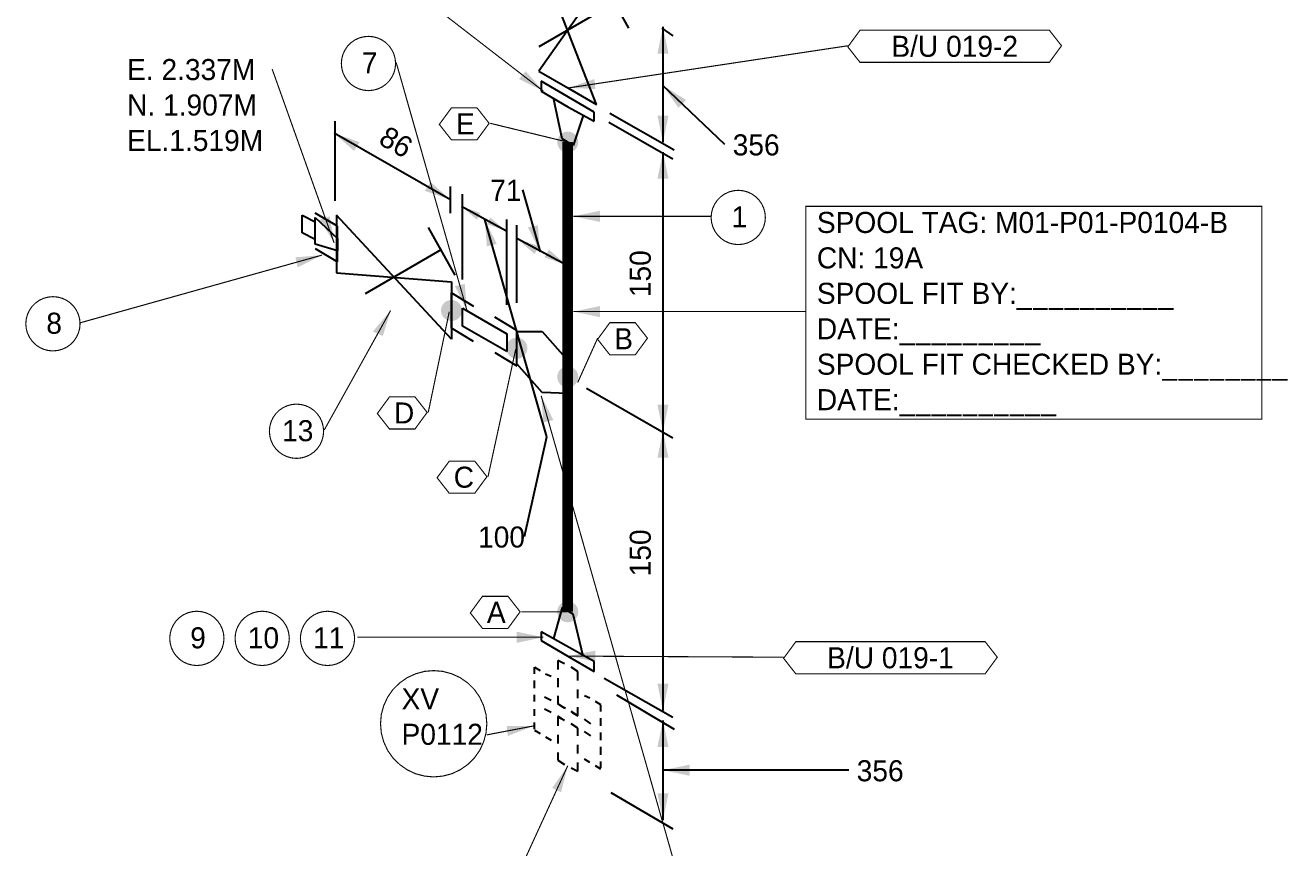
# Model space of a CAD drawing. Extents: x -4 to 431, y -3 to 272.
# Drawn here: x 142.2 to 256.2, y 92.1 to 166.3 of the extents above; entities that cross this region are included whole.
import ezdxf
from ezdxf.enums import TextEntityAlignment as Align

# ---------------------------------------------------------------- set-up
doc = ezdxf.new("R2010")
doc.units = 0
doc.header["$LTSCALE"] = 10
doc.layers.get('0').update_dxf_attribs({"lineweight": 0})
for name, color, linetype in [('DIMENSION', 2, 'Continuous'), ('INTERNAL', 3, 'Continuous'), ('PIPE', 7, 'Continuous'), ('TEXT2', 40, 'Continuous'), ('WELDS', 7, 'Continuous')]:
    doc.layers.add(name, color=color, linetype=linetype)
doc.styles.add('framdcn', font='', dxfattribs={"height": 2.5})
doc.styles.get("Standard").update_dxf_attribs({"font": ''})
doc.styles.get('framdcn').set_extended_font_data('Franklin Gothic Medium Cond')
doc.styles.get('Standard').set_extended_font_data('Franklin Gothic Medium Cond')

# ---------------------------------------------------------------- blocks, each defined once
blk = doc.blocks.new('block1')
at = {"layer": 'TEXT2'}
blk.add_hatch(color=256, dxfattribs=at).paths.add_polyline_path([(0, 0), (-0.6, -2.4), (-1.4, -2)])
at = {"layer": 'TEXT2', "linetype": 'ByBlock', "const_width": 0.1, "flags": 128}
blk.add_lwpolyline([(-6.1, -13.3), (0, 0)], dxfattribs=at)
blk = doc.blocks.new('block3')
at = {"layer": 'TEXT2'}
blk.add_hatch(color=256, dxfattribs=at).paths.add_polyline_path([(0, 0), (-2.4, -0.5), (-2.4, 0.5)])
at = {"layer": 'TEXT2', "linetype": 'ByBlock', "const_width": 0.1, "flags": 128}
blk.add_lwpolyline([(-16.8, 0), (0, 0)], dxfattribs=at)
blk = doc.blocks.new('block4')
at = {"layer": 'TEXT2'}
blk.add_hatch(color=256, dxfattribs=at).paths.add_polyline_path([(0, 0), (-1.1, 2.2), (-0.2, 2.4)])
at = {"layer": 'TEXT2', "linetype": 'ByBlock', "const_width": 0.1, "flags": 128}
blk.add_lwpolyline([(-6.4, 22.4), (0, 0)], dxfattribs=at)
blk = doc.blocks.new('block5')
at = {"layer": 'TEXT2'}
blk.add_hatch(color=256, dxfattribs=at).paths.add_polyline_path([(0, 0), (-0.7, -2.3), (-1.6, -1.9)])
at = {"layer": 'TEXT2', "linetype": 'ByBlock', "const_width": 0.1, "flags": 128}
blk.add_lwpolyline([(-6, -10.8), (0, 0)], dxfattribs=at)
blk = doc.blocks.new('block6')
at = {"layer": 'TEXT2'}
blk.add_hatch(color=256, dxfattribs=at).paths.add_polyline_path([(0, 0), (-1.3, 2.1), (-0.4, 2.4)])
at = {"layer": 'TEXT2', "linetype": 'ByBlock', "const_width": 0.1, "flags": 128}
blk.add_lwpolyline([(-5.6, 15.7), (0, 0)], dxfattribs=at)
blk = doc.blocks.new('block7')
at = {"layer": 'TEXT2', "style": 'framdcn'}
for s, p in [('E. 2.337M', (0, 0)), ('N. 1.907M', (0, -3.2)), ('EL.1.519M', (0, -6.4))]:
    blk.add_text(s, height=1.9, dxfattribs=at).set_placement(p)
blk = doc.blocks.new('block8')
at = {"layer": 'TEXT2'}
blk.add_hatch(color=256, dxfattribs=at).paths.add_polyline_path([(0, 0), (-2.2, -1.1), (-2.4, -0.2)])
at = {"layer": 'TEXT2', "linetype": 'ByBlock', "const_width": 0.1, "flags": 128}
blk.add_lwpolyline([(-21.8, -6.1), (0, 0)], dxfattribs=at)
blk = doc.blocks.new('block9')
at = {"layer": 'TEXT2'}
blk.add_hatch(color=256, dxfattribs=at).paths.add_polyline_path([(0, 0), (2.4, 0.5), (2.4, -0.5)])
at = {"layer": 'TEXT2', "linetype": 'ByBlock', "const_width": 0.1, "flags": 128}
blk.add_lwpolyline([(12.5, 0), (0, 0)], dxfattribs=at)
blk = doc.blocks.new('block10')
at = {"layer": 'TEXT2'}
blk.add_hatch(color=256, dxfattribs=at).paths.add_polyline_path([(0, 0), (-2.2, 1.1), (-1.6, 1.8)])
at = {"layer": 'TEXT2', "linetype": 'ByBlock', "const_width": 0.1, "flags": 128}
blk.add_lwpolyline([(-13.2, 10.2), (0, 0)], dxfattribs=at)
blk = doc.blocks.new('block30')
at = {"layer": 'PIPE', "flags": 128}
for points in [[(-3.9, 9.4), (-3.4, 9.1)], [(-3.9, 8.8), (-3.9, 9.4)], [(-1.8, 10), (-1.8, 9.2)], [(-1.2, 9.7), (-1.8, 10)], [(0, 9), (-0.6, 9.4)], [(-3.9, 7.5), (-3.9, 8.2)], [(-2.9, 8.8), (-2.4, 8.6)], [(-1.8, 8.4), (-1.8, 7.6)], [(0, 8.2), (0, 9)], [(-3.9, 6.3), (-3.9, 6.9)], [(0, 6.6), (0, 7.4)], [(-2.4, 6.4), (-3, 6.7)], [(-1.8, 6.8), (-1.8, 6.1)], [(-1.2, 5.7), (-1.8, 6.1)], [(-1.8, 6.1), (-1.1, 5.7)], [(0, 5), (0, 5.8)], [(1.1, 6.6), (0.6, 6.8)], [(2.1, 6), (1.6, 6.3)], [(2.1, 5.4), (2.1, 6)], [(-3.9, 5), (-3.9, 5.6)], [(-2.4, 5.3), (-3, 5.6)], [(-1.2, 4.6), (-1.8, 5)], [(-1.8, 4.9), (-1.8, 4.1)], [(-1.2, 4.6), (-1.8, 4.9)], [(0, 5), (-0.6, 5.4)], [(-0.5, 5.3), (0, 5)], [(1.2, 4.3), (0.6, 4.7)], [(2.1, 4.1), (2.1, 4.8)], [(-3.9, 3.8), (-3.9, 4.4)], [(-3.9, 3.7), (-3.4, 3.4)], [(0, 3.9), (-0.6, 4.3)], [(0, 3.9), (-0.6, 4.3)], [(0, 3.2), (0, 3.9)], [(1.2, 3.2), (0.6, 3.6)], [(2.1, 2.8), (2.1, 3.5)], [(-2.9, 3.1), (-2.4, 2.8)], [(-1.8, 3.3), (-1.8, 2.5)], [(0, 1.6), (0, 2.4)], [(-1.8, 1.7), (-1.8, 1)], [(2.1, 1.5), (2.1, 2.2)], [(-1.8, 1), (-1.2, 0.6)], [(-0.6, 0.3), (0, 0)], [(0, 0), (0, 0.8)], [(1.1, 0.8), (0.6, 1.1)], [(2.1, 0.2), (1.6, 0.5)], [(2.1, 0.3), (2.1, 0.9)]]:
    blk.add_lwpolyline(points, dxfattribs=at)
at = {"flags": 1}
for tag in ['Tag', 'UCI', 'Pipe Ref', 'Description', 'Key']:
    blk.add_attdef(tag, (0, 0), '', height=1, dxfattribs=at)
blk = doc.blocks.new('block31')
at = {"layer": 'PIPE', "linetype": 'ByBlock', "flags": 128}
for points in [[(-0.5, 4.4), (-1.3, 1.6)], [(0.5, 3.8), (-0.5, 4.4)], [(1.4, 0), (0.5, 3.8)], [(-2.4, 2.2), (-2.4, 1.4)], [(2.4, -0.5), (-2.4, 2.2)], [(-2.4, 1.4), (0, 0)], [(0, 0), (2.4, -1.4)], [(2.4, -1.4), (2.4, -0.5)]]:
    blk.add_lwpolyline(points, dxfattribs=at)
at = {"flags": 1}
for tag in ['Tag', 'UCI', 'Pipe Ref', 'Description', 'Key']:
    blk.add_attdef(tag, (0, 0), '', height=1, dxfattribs=at)
blk = doc.blocks.new('block32')
at = {"layer": 'PIPE', "linetype": 'ByBlock', "const_width": 0.95, "flags": 128}
blk.add_lwpolyline([(0, 21.2), (0, 0)], dxfattribs=at)
at = {"flags": 1}
for tag in ['Tag', 'UCI', 'Pipe Ref', 'Description', 'Key']:
    blk.add_attdef(tag, (0, 0), '', height=1, dxfattribs=at)
blk = doc.blocks.new('block33')
at = {"layer": 'PIPE', "linetype": 'ByBlock', "flags": 128}
for points in [[(-4.6, 4.2), (-6.6, 5.4)], [(-4.6, 1), (-4.6, 4.2)], [(-4.6, 4.1), (-2.3, 4.1)], [(-4.6, 1.2), (-4.6, 4.1)], [(-2.3, 4.1), (0, 1.5)], [(-6.6, 2.2), (-4.6, 1)], [(-2.3, -1.4), (-4.6, 1.2)], [(0, 1.5), (0, 0)], [(0, 0), (0, -1.5)], [(0, -1.5), (-2.3, -1.4)]]:
    blk.add_lwpolyline(points, dxfattribs=at)
at = {"flags": 1}
for tag in ['Tag', 'UCI', 'Pipe Ref', 'Description', 'Key']:
    blk.add_attdef(tag, (0, 0), '', height=1, dxfattribs=at)
blk = doc.blocks.new('block34')
at = {"layer": 'PIPE', "linetype": 'ByBlock', "flags": 128}
for points in [[(-4, 3.1), (0, 0.8)], [(-4, 1.5), (-4, 3.1)], [(0, -0.8), (-4, 1.5)], [(0, 0.8), (0, 0)], [(0, 0), (0, -0.8)]]:
    blk.add_lwpolyline(points, dxfattribs=at)
at = {"flags": 1}
for tag in ['Tag', 'UCI', 'Pipe Ref', 'Description', 'Key']:
    blk.add_attdef(tag, (0, 0), '', height=1, dxfattribs=at)
blk = doc.blocks.new('block35')
at = {"layer": 'PIPE', "linetype": 'ByBlock', "flags": 128}
for points in [[(-12.3, 7.2), (-14.3, 8.4)], [(-12.4, 8.2), (-12.4, 3)], [(-2, -3), (-12.4, 8.2)], [(-12.3, 4), (-12.3, 7.2)], [(-4.1, 7.1), (-1.7, 2.8)], [(-14.3, 5.2), (-12.3, 4)], [(-2.9, 5.1), (-9.8, 1.1)], [(-12.4, 3), (-2, 2.2)], [(-2, 2.2), (-2, -0.4)], [(-2, 1.2), (0, 0)], [(-2, -2), (-2, 1.2)], [(-2, -0.4), (-2, -3)], [(0, -3.2), (-2, -2)]]:
    blk.add_lwpolyline(points, dxfattribs=at)
at = {"flags": 1}
for tag in ['Tag', 'UCI', 'Pipe Ref', 'Description', 'Key']:
    blk.add_attdef(tag, (0, 0), '', height=1, dxfattribs=at)
blk = doc.blocks.new('block36')
at = {"layer": 'PIPE', "linetype": 'ByBlock', "flags": 128}
for points in [[(-3.2, 2.6), (-2, 2)], [(-3.2, 1), (-3.2, 2.6)], [(-2, 2.4), (0, 0.5)], [(-2, 0), (-2, 2.4)], [(-2, 0.4), (-3.2, 1)], [(0, -0.6), (-2, 0)], [(0, 0.5), (0, 0)], [(0, 0), (0, -0.6)]]:
    blk.add_lwpolyline(points, dxfattribs=at)
at = {"flags": 1}
for tag in ['Tag', 'UCI', 'Pipe Ref', 'Description', 'Key']:
    blk.add_attdef(tag, (0, 0), '', height=1, dxfattribs=at)
blk = doc.blocks.new('block37')
at = {"layer": 'PIPE', "linetype": 'ByBlock', "const_width": 0.95, "flags": 128}
blk.add_lwpolyline([(0, 21.2), (0, 0)], dxfattribs=at)
at = {"flags": 1}
for tag in ['Tag', 'UCI', 'Pipe Ref', 'Description', 'Key']:
    blk.add_attdef(tag, (0, 0), '', height=1, dxfattribs=at)
blk = doc.blocks.new('block38')
at = {"layer": 'PIPE', "linetype": 'ByBlock', "flags": 128}
for points in [[(-2.4, 2.3), (-2.4, 1.4)], [(2.4, -0.5), (-2.4, 2.3)], [(-2.4, 1.4), (0, 0)], [(-0.5, -2.9), (-1.3, 0.8)], [(0, 0), (2.4, -1.3)], [(1.4, -0.8), (0.5, -3.5)], [(2.4, -1.3), (2.4, -0.5)], [(0.5, -3.5), (-0.5, -2.9)]]:
    blk.add_lwpolyline(points, dxfattribs=at)
at = {"flags": 1}
for tag in ['Tag', 'UCI', 'Pipe Ref', 'Description', 'Key']:
    blk.add_attdef(tag, (0, 0), '', height=1, dxfattribs=at)
blk = doc.blocks.new('block39')
at = {"layer": 'PIPE', "linetype": 'ByBlock', "flags": 128}
for points in [[(-2.6, 11.9), (2.6, 8.9)], [(2.6, -1.5), (-2.6, 11.9)], [(3.1, 9.7), (5.5, 5.4)], [(2.6, 8.9), (-2.6, 1.5)], [(4.3, 7.7), (-2.6, 3.7)], [(-2.6, 1.5), (0, 0)], [(0, 0), (2.6, -1.5)]]:
    blk.add_lwpolyline(points, dxfattribs=at)
at = {"flags": 1}
for tag in ['Tag', 'UCI', 'Pipe Ref', 'Description', 'Key']:
    blk.add_attdef(tag, (0, 0), '', height=1, dxfattribs=at)
blk = doc.blocks.new('block54')
at = {"layer": 'WELDS'}
h = blk.add_hatch(color=256, dxfattribs=at)
edge = h.paths.add_edge_path(flags=0)
edge.add_arc((0, 0), 0.95, 0, 360)
at = {"flags": 1}
for tag in ['Tag', 'UCI', 'Pipe Ref', 'Description', 'Key']:
    blk.add_attdef(tag, (0, 0), '', height=1, dxfattribs=at)
blk = doc.blocks.new('block55')
at = {"layer": 'WELDS'}
h = blk.add_hatch(color=256, dxfattribs=at)
edge = h.paths.add_edge_path(flags=0)
edge.add_arc((0, 0), 0.95, 0, 360)
at = {"flags": 1}
for tag in ['Tag', 'UCI', 'Pipe Ref', 'Description', 'Key']:
    blk.add_attdef(tag, (0, 0), '', height=1, dxfattribs=at)
blk = doc.blocks.new('block56')
at = {"layer": 'WELDS'}
h = blk.add_hatch(color=256, dxfattribs=at)
edge = h.paths.add_edge_path(flags=0)
edge.add_arc((0, 0), 0.95, 0, 360)
at = {"flags": 1}
for tag in ['Tag', 'UCI', 'Pipe Ref', 'Description', 'Key']:
    blk.add_attdef(tag, (0, 0), '', height=1, dxfattribs=at)
blk = doc.blocks.new('block57')
at = {"layer": 'WELDS'}
h = blk.add_hatch(color=256, dxfattribs=at)
edge = h.paths.add_edge_path(flags=0)
edge.add_arc((0, 0), 0.95, 0, 360)
at = {"flags": 1}
for tag in ['Tag', 'UCI', 'Pipe Ref', 'Description', 'Key']:
    blk.add_attdef(tag, (0, 0), '', height=1, dxfattribs=at)
blk = doc.blocks.new('block58')
at = {"layer": 'WELDS'}
h = blk.add_hatch(color=256, dxfattribs=at)
edge = h.paths.add_edge_path(flags=0)
edge.add_arc((0, 0), 0.95, 0, 360)
at = {"flags": 1}
for tag in ['Tag', 'UCI', 'Pipe Ref', 'Description', 'Key']:
    blk.add_attdef(tag, (0, 0), '', height=1, dxfattribs=at)
blk = doc.blocks.new('block69')
at = {"layer": 'TEXT2'}
blk.add_hatch(color=256, dxfattribs=at).paths.add_polyline_path([(0, 0), (-2.3, -0.9), (-2.4, 0)])
at = {"layer": 'TEXT2', "linetype": 'ByBlock', "const_width": 0.1, "flags": 128}
blk.add_lwpolyline([(-4.2, -0.8), (0, 0)], dxfattribs=at)
at = {"flags": 1}
for tag in ['Pipe Ref', 'Description']:
    blk.add_attdef(tag, (0, 0), '', height=1, dxfattribs=at)
at = {"layer": 'TEXT2', "style": 'framdcn'}
for s, p in [('XV', (-11.9, 1.5)), ('P0112', (-11.9, -1.7))]:
    blk.add_text(s, height=1.9, dxfattribs=at).set_placement(p)

msp = doc.modelspace()

# ---------------------------------------------------------------- hatches: boundary and pattern name
at = {"layer": 'DIMENSION'}
for points in [[(199.8, 166.2), (200.3, 163.8), (199.3, 163.8)], [(199.8, 160.9), (201.9, 159.6), (201.2, 158.9)], [(199.8, 155.8), (199.3, 158.2), (200.3, 158.2)], [(170.1, 156.6), (172.4, 155.8), (171.9, 155)], [(199.8, 154.9), (200.3, 152.5), (199.3, 152.5)], [(180.6, 150.6), (178.3, 151.4), (178.8, 152.2)], [(181.6, 150), (183.3, 149.4), (183, 148.8)], [(183.7, 148.8), (184.8, 146.6), (183.9, 146.4)], [(185.6, 147.8), (183.9, 148.4), (184.2, 149)], [(188.7, 145.9), (187.6, 148.1), (188.5, 148.3)], [(186.6, 147.1), (188.6, 146.4), (188.2, 145.7)], [(191.1, 144.7), (189.1, 145.4), (189.5, 146.1)], [(199.8, 129.7), (199.3, 132.1), (200.3, 132.1)], [(199.8, 129.7), (200.3, 127.3), (199.3, 127.3)], [(199.8, 104.5), (199.3, 106.9), (200.3, 106.9)], [(199.8, 103.6), (200.3, 101.2), (199.3, 101.2)], [(199.8, 99.1), (202.2, 99.6), (202.2, 98.6)], [(199.8, 94.6), (199.3, 97), (200.3, 97)]]:
    msp.add_hatch(color=256, dxfattribs=at).paths.add_polyline_path(points)
at = {"layer": 'INTERNAL'}
for points in [[(191.3, 160.7), (193.6, 161.5), (193.7, 160.6)], [(191.3, 109.4), (193.7, 109.9), (193.7, 108.9)]]:
    msp.add_hatch(color=256, dxfattribs=at).paths.add_polyline_path(points)
at = {"layer": 'TEXT2'}
for points in [[(191.7, 140.5), (194.1, 141), (194.1, 140)], [(188.8, 132.9), (189.9, 130.7), (189, 130.5)]]:
    msp.add_hatch(color=256, dxfattribs=at).paths.add_polyline_path(points)

# ---------------------------------------------------------------- linework, layer by layer
at = {"layer": 'DIMENSION', "linetype": 'ByBlock', "flags": 128}
for points in [[(199.7, 166.1), (200.7, 165.4)], [(199.8, 166.2), (199.8, 155.8)], [(205.4, 155.6), (199.8, 160.9)], [(170.2, 150.5), (170.2, 157.7)], [(194.9, 157.6), (200.7, 154.3)], [(195, 158.4), (200.8, 155.1)], [(180.6, 150.6), (170.1, 156.6)], [(199.8, 154.9), (199.8, 129.7)], [(180.6, 149.4), (180.6, 151.8)], [(181.7, 143.4), (181.7, 151.1)], [(187.1, 151.5), (188.7, 145.9)], [(185.6, 147.8), (181.6, 150)], [(189.3, 129.2), (183.7, 148.8)], [(185.7, 141.1), (185.7, 148.8)], [(186.6, 141.3), (186.6, 148.3)], [(191.1, 144.7), (186.6, 147.1)], [(191.2, 143.4), (191.2, 145.8)], [(192.9, 133.6), (200.7, 129.1)], [(187.3, 120.2), (189.3, 129.2)], [(199.8, 129.7), (199.8, 104.5)], [(194.5, 107.4), (200.7, 103.9)], [(195.6, 105.9), (200.8, 102.8)], [(199.8, 103.6), (199.8, 94.6)], [(216.6, 99.1), (199.8, 99.1)], [(195.1, 97.1), (200.7, 93.8)]]:
    msp.add_lwpolyline(points, dxfattribs=at)
at = {"layer": 'INTERNAL', "linetype": 'ByBlock', "const_width": 0.1, "flags": 128}
for points in [[(217.6, 163), (216.5, 164.4), (217.6, 165.9), (234.7, 165.9), (235.8, 164.5), (234.7, 163)], [(211.8, 107.8), (210.7, 109.2), (211.8, 110.7), (228.9, 110.7), (230, 109.3), (228.9, 107.8)]]:
    msp.add_lwpolyline(points, close=True, dxfattribs=at)
for points in [[(216.5, 164.5), (191.3, 160.7)], [(210.7, 109.3), (191.3, 109.4)]]:
    msp.add_lwpolyline(points, dxfattribs=at)
at = {"layer": 'TEXT2', "linetype": 'ByBlock', "const_width": 0.1, "flags": 128}
for points in [[(175.61, 162.47), (175.5, 162.06), (175.32, 161.68), (175.08, 161.33), (174.77, 161.02), (174.43, 160.78), (174.04, 160.6), (173.63, 160.49), (173.2, 160.45), (172.77, 160.49), (172.36, 160.6), (171.97, 160.78), (171.63, 161.02), (171.32, 161.33), (171.08, 161.68), (170.9, 162.06), (170.79, 162.47), (170.75, 162.9), (170.79, 163.33), (170.9, 163.74), (171.08, 164.12), (171.32, 164.47), (171.63, 164.78), (171.97, 165.02), (172.36, 165.2), (172.77, 165.31), (173.2, 165.35), (173.63, 165.31), (174.04, 165.2), (174.43, 165.02), (174.77, 164.78), (175.08, 164.47), (175.32, 164.12), (175.5, 163.74), (175.61, 163.33), (175.65, 162.9)], [(209.01, 148.57), (208.9, 148.16), (208.72, 147.78), (208.48, 147.43), (208.17, 147.12), (207.82, 146.88), (207.44, 146.7), (207.03, 146.59), (206.6, 146.55), (206.17, 146.59), (205.76, 146.7), (205.38, 146.88), (205.03, 147.12), (204.72, 147.43), (204.48, 147.78), (204.3, 148.16), (204.19, 148.57), (204.15, 149), (204.19, 149.43), (204.3, 149.84), (204.48, 150.22), (204.72, 150.57), (205.03, 150.88), (205.38, 151.12), (205.76, 151.3), (206.17, 151.41), (206.6, 151.45), (207.03, 151.41), (207.44, 151.3), (207.82, 151.12), (208.17, 150.88), (208.48, 150.57), (208.72, 150.22), (208.9, 149.84), (209.01, 149.43), (209.05, 149)], [(212.7, 130.8), (212.7, 150), (253.9, 150), (253.9, 130.8)], [(147.11, 138.97), (147, 138.56), (146.82, 138.18), (146.58, 137.83), (146.27, 137.52), (145.93, 137.28), (145.54, 137.1), (145.13, 136.99), (144.7, 136.95), (144.27, 136.99), (143.86, 137.1), (143.47, 137.28), (143.13, 137.52), (142.82, 137.83), (142.58, 138.18), (142.4, 138.56), (142.29, 138.97), (142.25, 139.4), (142.29, 139.83), (142.4, 140.24), (142.58, 140.62), (142.82, 140.97), (143.13, 141.28), (143.47, 141.52), (143.86, 141.7), (144.27, 141.81), (144.7, 141.85), (145.13, 141.81), (145.54, 141.7), (145.93, 141.52), (146.27, 141.28), (146.58, 140.97), (146.82, 140.62), (147, 140.24), (147.11, 139.83), (147.15, 139.4)], [(169.11, 129.27), (169, 128.86), (168.82, 128.47), (168.58, 128.13), (168.27, 127.82), (167.93, 127.58), (167.54, 127.4), (167.13, 127.29), (166.7, 127.25), (166.27, 127.29), (165.86, 127.4), (165.47, 127.58), (165.13, 127.82), (164.82, 128.13), (164.58, 128.47), (164.4, 128.86), (164.29, 129.27), (164.25, 129.7), (164.29, 130.13), (164.4, 130.54), (164.58, 130.93), (164.82, 131.27), (165.13, 131.58), (165.47, 131.82), (165.86, 132), (166.27, 132.11), (166.7, 132.15), (167.13, 132.11), (167.54, 132), (167.93, 131.82), (168.27, 131.58), (168.58, 131.27), (168.82, 130.93), (169, 130.54), (169.11, 130.13), (169.15, 129.7)], [(160.11, 110.57), (160, 110.16), (159.82, 109.78), (159.58, 109.43), (159.27, 109.12), (158.93, 108.88), (158.54, 108.7), (158.13, 108.59), (157.7, 108.55), (157.27, 108.59), (156.86, 108.7), (156.47, 108.88), (156.13, 109.12), (155.82, 109.43), (155.58, 109.78), (155.4, 110.16), (155.29, 110.57), (155.25, 111), (155.29, 111.43), (155.4, 111.84), (155.58, 112.22), (155.82, 112.57), (156.13, 112.88), (156.47, 113.12), (156.86, 113.3), (157.27, 113.41), (157.7, 113.45), (158.13, 113.41), (158.54, 113.3), (158.93, 113.12), (159.27, 112.88), (159.58, 112.57), (159.82, 112.22), (160, 111.84), (160.11, 111.43), (160.15, 111)], [(166.01, 110.57), (165.9, 110.16), (165.72, 109.78), (165.48, 109.43), (165.17, 109.12), (164.82, 108.88), (164.44, 108.7), (164.03, 108.59), (163.6, 108.55), (163.17, 108.59), (162.76, 108.7), (162.38, 108.88), (162.03, 109.12), (161.72, 109.43), (161.48, 109.78), (161.3, 110.16), (161.19, 110.57), (161.15, 111), (161.19, 111.43), (161.3, 111.84), (161.48, 112.22), (161.72, 112.57), (162.03, 112.88), (162.38, 113.12), (162.76, 113.3), (163.17, 113.41), (163.6, 113.45), (164.03, 113.41), (164.44, 113.3), (164.82, 113.12), (165.17, 112.88), (165.48, 112.57), (165.72, 112.22), (165.9, 111.84), (166.01, 111.43), (166.05, 111)], [(171.91, 110.57), (171.8, 110.16), (171.62, 109.78), (171.38, 109.43), (171.07, 109.12), (170.72, 108.88), (170.34, 108.7), (169.93, 108.59), (169.5, 108.55), (169.07, 108.59), (168.66, 108.7), (168.28, 108.88), (167.93, 109.12), (167.62, 109.43), (167.38, 109.78), (167.2, 110.16), (167.09, 110.57), (167.05, 111), (167.09, 111.43), (167.2, 111.84), (167.38, 112.22), (167.62, 112.57), (167.93, 112.88), (168.28, 113.12), (168.66, 113.3), (169.07, 113.41), (169.5, 113.45), (169.93, 113.41), (170.34, 113.3), (170.72, 113.12), (171.07, 112.88), (171.38, 112.57), (171.62, 112.22), (171.8, 111.84), (171.91, 111.43), (171.95, 111)], [(183.82, 102.46), (183.6, 101.65), (183.25, 100.89), (182.77, 100.21), (182.18, 99.62), (181.49, 99.14), (180.73, 98.78), (179.92, 98.57), (179.09, 98.49), (178.26, 98.57), (177.45, 98.78), (176.69, 99.14), (176.01, 99.62), (175.41, 100.21), (174.93, 100.89), (174.58, 101.65), (174.36, 102.46), (174.29, 103.29), (174.36, 104.13), (174.58, 104.93), (174.93, 105.69), (175.41, 106.38), (176.01, 106.97), (176.69, 107.45), (177.45, 107.8), (178.26, 108.02), (179.09, 108.09), (179.92, 108.02), (180.73, 107.8), (181.49, 107.45), (182.18, 106.97), (182.77, 106.38), (183.25, 105.69), (183.6, 104.93), (183.82, 104.13), (183.89, 103.29)]]:
    msp.add_lwpolyline(points, close=True, dxfattribs=at)
at = {"layer": 'TEXT2', "color": 20, "linetype": 'ByBlock', "const_width": 0.1, "flags": 128}
for points in [[(180.7, 156), (179.6, 157.4), (180.7, 158.9), (183, 158.9), (184.1, 157.5), (183, 156)], [(195, 136.6), (193.9, 138), (195, 139.5), (197.3, 139.5), (198.4, 138.1), (197.3, 136.6)], [(175.1, 129.9), (174, 131.3), (175.1, 132.8), (177.4, 132.8), (178.5, 131.4), (177.4, 129.9)], [(180.5, 124.1), (179.4, 125.5), (180.5, 127), (182.8, 127), (183.9, 125.6), (182.8, 124.1)], [(183.5, 111.9), (182.4, 113.3), (183.5, 114.8), (185.8, 114.8), (186.9, 113.4), (185.8, 111.9)]]:
    msp.add_lwpolyline(points, close=True, dxfattribs=at)
at = {"layer": 'TEXT2', "linetype": 'ByBlock', "const_width": 0.1, "flags": 128}
for points in [[(184.2, 157.5), (191.2, 155.8)], [(178.6, 131.4), (180.5, 140.5)], [(212.7, 140.5), (191.7, 140.5)], [(193.9, 138.1), (192.1, 134.1)], [(184, 125.6), (186.5, 137.1)], [(188.8, 132.9), (201.6, 88)], [(187, 113.4), (191.2, 113.4)]]:
    msp.add_lwpolyline(points, dxfattribs=at)

# ---------------------------------------------------------------- block references
at = {"layer": 'PIPE'}
for name, p in [('block39', (191.2, 160.7)), ('block38', (191.2, 159)), ('block37', (191.2, 134.6)), ('block35', (182.7, 141)), ('block36', (170.4, 146.6)), ('block34', (185.7, 137.7)), ('block33', (191.2, 134.6)), ('block32', (191.2, 113.4)), ('block31', (191.2, 109.4)), ('block30', (192.1, 99))]:
    msp.add_blockref(name, p, dxfattribs=at)
at = {"layer": 'TEXT2'}
for name, p in [('block10', (189, 160.4)), ('block7', (151.4, 161.4)), ('block6', (170.1, 146.7)), ('block4', (182.1, 140.6)), ('block9', (191.7, 149.1)), ('block8', (169, 145.6)), ('block5', (175.2, 140.6)), ('block3', (189, 111.1)), ('block69', (188.09, 103.09)), ('block1', (191.2, 99.5))]:
    msp.add_blockref(name, p, dxfattribs=at)
at = {"layer": 'WELDS'}
for name, p in [('block58', (191.2, 155.8)), ('block57', (180.7, 140.6)), ('block56', (186.6, 137.2)), ('block55', (191.2, 134.6)), ('block54', (191.2, 113.4))]:
    msp.add_blockref(name, p, dxfattribs=at)

# ---------------------------------------------------------------- texts
at = {"layer": 'DIMENSION', "style": 'framdcn'}
for s, rotation, p in [('86', -30, (174, 155.7)), ('150', 90, (198.7, 141.8)), ('150', 90, (198.7, 116.6))]:
    msp.add_text(s, height=1.9, rotation=rotation, dxfattribs=at).set_placement(p)
for s, p in [('356', (206.1, 154.6)), ('71', (184.2, 150.5)), ('100', (183.1, 119.2)), ('356', (217.3, 98.1))]:
    msp.add_text(s, height=1.9, dxfattribs=at).set_placement(p)
at = {"layer": 'INTERNAL', "style": 'framdcn'}
for s, p in [('B/U 019-2', (226.15, 164.45)), ('B/U 019-1', (220.35, 109.25))]:
    msp.add_text(s, height=1.9, dxfattribs=at).set_placement(p, align=Align.MIDDLE_CENTER)
at = {"layer": 'TEXT2', "style": 'framdcn'}
for s, p in [('7', (172.6, 162)), ('E', (181.1, 156.5)), ('1', (206, 148.1)), ('SPOOL TAG: M01-P01-P0104-B', (213.7, 147.6)), ('CN: 19A', (213.7, 144.4)), ('SPOOL FIT BY:__________', (213.7, 141.2)), ('8', (144.1, 138.5)), ('DATE:_________', (213.7, 138)), ('B', (195.4, 137.1)), ('SPOOL FIT CHECKED BY:________', (213.7, 134.8)), ('DATE:__________', (213.7, 131.6)), ('D', (175.5, 130.4)), ('13', (165.4, 128.8)), ('C', (180.9, 124.6)), ('A', (183.9, 112.4)), ('9', (157.1, 110.1)), ('10', (162.3, 110.1)), ('11', (168.2, 110.1))]:
    msp.add_text(s, height=1.9, dxfattribs=at).set_placement(p)

doc.saveas('drawing.dxf')
